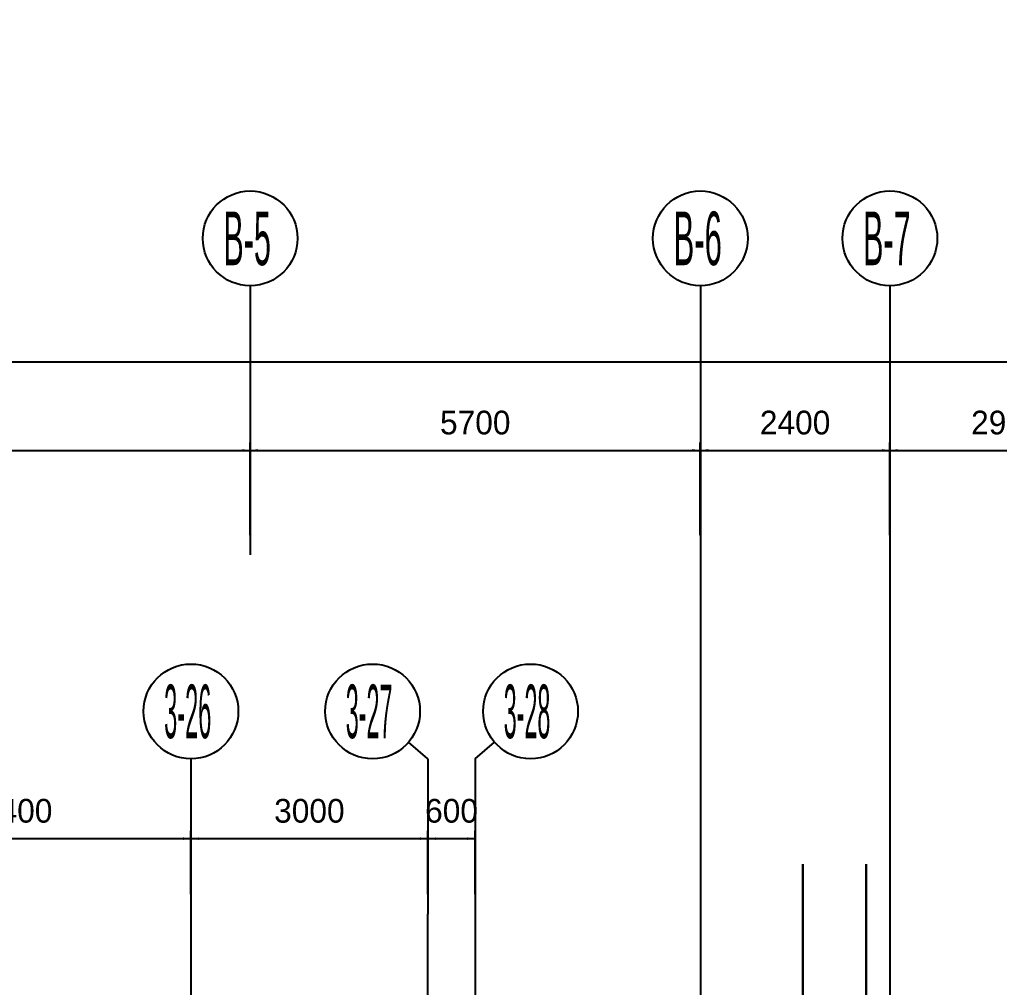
# Model space of a CAD drawing. Extents: x 19107 to 699106, y -67310 to 245688.
# Drawn here: x 521739 to 534145, y 233437 to 245688 of the extents above; entities that cross this region are included whole.
import ezdxf

# ---------------------------------------------------------------- set-up
doc = ezdxf.new("R2010")
doc.units = 0
doc.header["$LTSCALE"] = 100
doc.header["$MEASUREMENT"] = 0
for name, color, linetype in [('DOTE', 253, 'Continuous'), ('L-AXIS', 3, 'Continuous'), ('Q-dote', 253, 'Continuous')]:
    doc.layers.add(name, color=color, linetype=linetype)
doc.styles.add('hztxt', font='hztxt')
doc.dimstyles.get("Standard").update_dxf_attribs({"dimtxt": 300, "dimasz": 100, "dimexe": 100, "dimexo": 250, "dimgap": 100, "dimtad": 0, "dimtoh": 1, "dimdec": 0, "dimdsep": 46, "dimcen": 0.09, "dimclrt": 7, "dimadec": 0, "dimazin": 0, "dimtfac": 1, "dimtdec": 4, "dimtofl": 0, "dimtmove": 0, "dimatfit": 3, "dimfxl": 1, "dimtolj": 1, "dimtzin": 0, "dimarcsym": 0})

# ---------------------------------------------------------------- blocks, each defined once
blk = doc.blocks.new('*D493')
at = {"layer": 'L-AXIS', "color": 0, "linetype": 'ByBlock', "lineweight": -2}
for p, q in [((494858, 239398), (494858, 241456)), ((656958, 239398), (656958, 241456)), ((494858, 241356), (656958, 241356))]:
    blk.add_line(p, q, dxfattribs=at)
for points in [[(494858, 241356), (494958, 241372), (494958, 241339)], [(656958, 241356), (656858, 241339), (656858, 241372)]]:
    blk.add_solid(points, dxfattribs=at)
at = {"layer": 'L-AXIS', "color": 7, "linetype": 'Continuous', "lineweight": -2, "insert": (548151, 241706), "char_height": 300, "width": 1106.67, "attachment_point": 5, "style": 'hztxt'}
blk.add_mtext('162100', dxfattribs=at)
blk = doc.blocks.new('_AXISO')
blk.add_circle((0, 0), 0.5)
blk = doc.blocks.new('*D922')
at = {"layer": 'L-AXIS', "color": 0, "linetype": 'ByBlock', "lineweight": -2}
for p, q in [((519508, 234615), (519508, 235420)), ((523908, 234615), (523908, 235420)), ((519508, 235320), (523908, 235320))]:
    blk.add_line(p, q, dxfattribs=at)
for points in [[(519508, 235320), (519608, 235336), (519608, 235303)], [(523908, 235320), (523808, 235303), (523808, 235336)]]:
    blk.add_solid(points, dxfattribs=at)
at = {"layer": 'L-AXIS', "color": 7, "linetype": 'Continuous', "lineweight": -2, "insert": (521708, 235670), "char_height": 300, "width": 795, "attachment_point": 5, "style": 'hztxt'}
blk.add_mtext('4400', dxfattribs=at)
blk = doc.blocks.new('*D1569')
at = {"layer": 'L-AXIS', "color": 0, "linetype": 'ByBlock', "lineweight": -2}
for p, q in [((526908, 234615), (526908, 235420)), ((527508, 234615), (527508, 235420)), ((526908, 235320), (527508, 235320))]:
    blk.add_line(p, q, dxfattribs=at)
for points in [[(526908, 235320), (527008, 235336), (527008, 235303)], [(527508, 235320), (527408, 235303), (527408, 235336)]]:
    blk.add_solid(points, dxfattribs=at)
at = {"layer": 'L-AXIS', "color": 7, "linetype": 'Continuous', "lineweight": -2, "insert": (527208, 235670), "char_height": 300, "width": 556.67, "attachment_point": 5, "style": 'hztxt'}
blk.add_mtext('600', dxfattribs=at)
blk = doc.blocks.new('*D1199')
at = {"layer": 'L-AXIS', "color": 0, "linetype": 'ByBlock', "lineweight": -2}
for p, q in [((523908, 234615), (523908, 235420)), ((526908, 234615), (526908, 235420)), ((523908, 235320), (526908, 235320))]:
    blk.add_line(p, q, dxfattribs=at)
for points in [[(523908, 235320), (524008, 235336), (524008, 235303)], [(526908, 235320), (526808, 235303), (526808, 235336)]]:
    blk.add_solid(points, dxfattribs=at)
at = {"layer": 'L-AXIS', "color": 7, "linetype": 'Continuous', "lineweight": -2, "insert": (525408, 235670), "char_height": 300, "width": 780, "attachment_point": 5, "style": 'hztxt'}
blk.add_mtext('3000', dxfattribs=at)
blk = doc.blocks.new('*D1473')
at = {"layer": 'L-AXIS', "color": 0, "linetype": 'ByBlock', "lineweight": -2}
for p, q in [((516558, 239163), (516558, 240335)), ((524658, 239163), (524658, 240335)), ((516558, 240235), (524658, 240235))]:
    blk.add_line(p, q, dxfattribs=at)
for points in [[(516558, 240235), (516658, 240251), (516658, 240218)], [(524658, 240235), (524558, 240218), (524558, 240251)]]:
    blk.add_solid(points, dxfattribs=at)
at = {"layer": 'L-AXIS', "color": 7, "linetype": 'Continuous', "lineweight": -2, "insert": (520608, 240585), "char_height": 300, "width": 775, "attachment_point": 5, "style": 'hztxt'}
blk.add_mtext('8100', dxfattribs=at)
blk = doc.blocks.new('*D4733')
at = {"layer": 'L-AXIS', "color": 0, "linetype": 'ByBlock', "lineweight": -2}
for p, q in [((530358, 239163), (530358, 240335)), ((532758, 239163), (532758, 240335)), ((530358, 240235), (532758, 240235))]:
    blk.add_line(p, q, dxfattribs=at)
for points in [[(530358, 240235), (530458, 240251), (530458, 240218)], [(532758, 240235), (532658, 240218), (532658, 240251)]]:
    blk.add_solid(points, dxfattribs=at)
at = {"layer": 'L-AXIS', "color": 7, "linetype": 'Continuous', "lineweight": -2, "insert": (531558, 240585), "char_height": 300, "width": 785, "attachment_point": 5, "style": 'hztxt'}
blk.add_mtext('2400', dxfattribs=at)
blk = doc.blocks.new('*D356')
at = {"layer": 'L-AXIS', "color": 0, "linetype": 'ByBlock', "lineweight": -2}
for p, q in [((524658, 239163), (524658, 240335)), ((530358, 239163), (530358, 240335)), ((524658, 240235), (530358, 240235))]:
    blk.add_line(p, q, dxfattribs=at)
for points in [[(524658, 240235), (524758, 240251), (524758, 240218)], [(530358, 240235), (530258, 240218), (530258, 240251)]]:
    blk.add_solid(points, dxfattribs=at)
at = {"layer": 'L-AXIS', "color": 7, "linetype": 'Continuous', "lineweight": -2, "insert": (527508, 240585), "char_height": 300, "width": 780, "attachment_point": 5, "style": 'hztxt'}
blk.add_mtext('5700', dxfattribs=at)
blk = doc.blocks.new('*D5308')
at = {"layer": 'L-AXIS', "color": 0, "linetype": 'ByBlock', "lineweight": -2}
for p, q in [((532758, 239163), (532758, 240335)), ((535708, 239163), (535708, 240335)), ((532758, 240235), (535708, 240235))]:
    blk.add_line(p, q, dxfattribs=at)
for points in [[(532758, 240235), (532858, 240251), (532858, 240218)], [(535708, 240235), (535608, 240218), (535608, 240251)]]:
    blk.add_solid(points, dxfattribs=at)
at = {"layer": 'L-AXIS', "color": 7, "linetype": 'Continuous', "lineweight": -2, "insert": (534233, 240585), "char_height": 300, "width": 775, "attachment_point": 5, "style": 'hztxt'}
blk.add_mtext('2950', dxfattribs=at)
blk = doc.blocks.new('后浇带现场')
at = {"color": 6, "lineweight": 30}
for points in [[(714656, 762040), (714656, 738930), (710056, 738930), (710056, 730049), (775507, 730049), (775507, 772730)], [(715456, 762040), (715456, 738130), (710856, 738130), (710856, 730849), (774707, 730849), (774707, 772730)]]:
    blk.add_lwpolyline(points, dxfattribs=at)

msp = doc.modelspace()

# ---------------------------------------------------------------- linework, layer by layer
at = {"layer": 'DOTE'}
for p, q in [((530358.1, 238913.1), (530358.1, 212837.9)), ((532758, 238913.1), (532758.2, 95505.2)), ((523908.1, 234364.9), (523908.1, 225587.9)), ((526908.1, 211945.8), (526908.1, 234364.9)), ((527508.1, 234364.9), (527508.1, 212028.2))]:
    msp.add_line(p, q, dxfattribs=at)
at = {"layer": 'L-AXIS'}
for p, q in [((524658.1, 242318.6), (524658.1, 238913.1)), ((530358.1, 242318.6), (530358.1, 238913.1)), ((532758, 242318.6), (532758, 238913.1)), ((526908.1, 236330.4), (526663.6, 236540)), ((527508.1, 236330.4), (527752.5, 236540)), ((523908.1, 236330.4), (523908.1, 234364.9)), ((526908.1, 236330.4), (526908.1, 234364.9)), ((527508.1, 236330.4), (527508.1, 234364.9))]:
    msp.add_line(p, q, dxfattribs=at)
at = {"layer": 'Q-dote'}
msp.add_line((530358.1, 238913.1), (530358.1, 212837.9), dxfattribs=at)

# ---------------------------------------------------------------- block references
at = {"color": 3, "lineweight": 30}
msp.add_blockref('后浇带现场', (-182998.7, -527042.1), dxfattribs=at)
at = {"layer": 'L-AXIS'}
ref = msp.add_blockref('_AXISO', (524658.1, 242918.6), dxfattribs=dict(at, xscale=1199.999999999997, yscale=1200, rotation=359.9996457873818))
ref.add_attrib('A', 'B-5', (524318.7, 242579.2), dxfattribs={"height": 678.82, "style": 'hztxt', "width": 0.42623})
ref = msp.add_blockref('_AXISO', (530358.1, 242918.6), dxfattribs=dict(at, xscale=1199.999999999997, yscale=1200, rotation=359.9996457873818))
ref.add_attrib('A', 'B-6', (530018.7, 242579.2), dxfattribs={"height": 678.82, "style": 'hztxt', "width": 0.433333})
ref = msp.add_blockref('_AXISO', (532758, 242918.6), dxfattribs=dict(at, xscale=1199.999999999997, yscale=1200, rotation=359.9996457873818))
ref.add_attrib('A', 'B-7', (532418.6, 242579.2), dxfattribs={"height": 678.82, "style": 'hztxt', "width": 0.42623})
ref = msp.add_blockref('_AXISO', (523908.1, 236930.4), dxfattribs=dict(at, xscale=1199.999999999997, yscale=1200, rotation=359.9996457873818))
ref.add_attrib('A', '3-26', (523568.7, 236591), dxfattribs={"height": 678.82, "style": 'hztxt', "width": 0.329114})
ref = msp.add_blockref('_AXISO', (526208.1, 236930.4), dxfattribs=dict(at, xscale=1199.999999999997, yscale=1200, rotation=359.9996457873818))
ref.add_attrib('A', '3-27', (525868.7, 236591), dxfattribs={"height": 678.82, "style": 'hztxt', "width": 0.325})
ref = msp.add_blockref('_AXISO', (528208.1, 236930.4), dxfattribs=dict(at, xscale=1199.999999999997, yscale=1200, rotation=359.9996457873818))
ref.add_attrib('A', '3-28', (527868.7, 236591), dxfattribs={"height": 678.82, "style": 'hztxt', "width": 0.325})

# ---------------------------------------------------------------- dimensions: what is measured, and where the dimension line sits
for base, p1, p2, picture, middle in [((656958.1, 241355.5), (494858.1, 239148.3), (656958.1, 239148.3), '*D493', (548150.6, 241705.5)), ((524658.1, 240234.6), (516558.1, 238913.1), (524658.1, 238913.1), '*D1473', (520608.1, 240584.6)), ((530358.1, 240234.6), (524658.1, 238913.1), (530358.1, 238913.1), '*D356', (527508.1, 240584.6)), ((532758.1, 240234.6), (530358.1, 238913.1), (532758.1, 238913.1), '*D4733', (531558.1, 240584.6)), ((535708.1, 240234.6), (532758.1, 238913.1), (535708.1, 238913.1), '*D5308', (534233.1, 240584.6)), ((523908.1, 235319.7), (519508.1, 234364.9), (523908.1, 234364.9), '*D922', (521708.1, 235669.7)), ((526908.1, 235319.7), (523908.1, 234364.9), (526908.1, 234364.9), '*D1199', (525408.1, 235669.7)), ((527508.1, 235319.7), (526908.1, 234364.9), (527508.1, 234364.9), '*D1569', (527208.1, 235669.7))]:
    dim = msp.add_linear_dim(base=base, p1=p1, p2=p2, dimstyle='Standard', dxfattribs=at)
    dim.commit()
    dim.dimension.update_dxf_attribs({"geometry": picture, "text_midpoint": middle})

doc.saveas('drawing.dxf')
